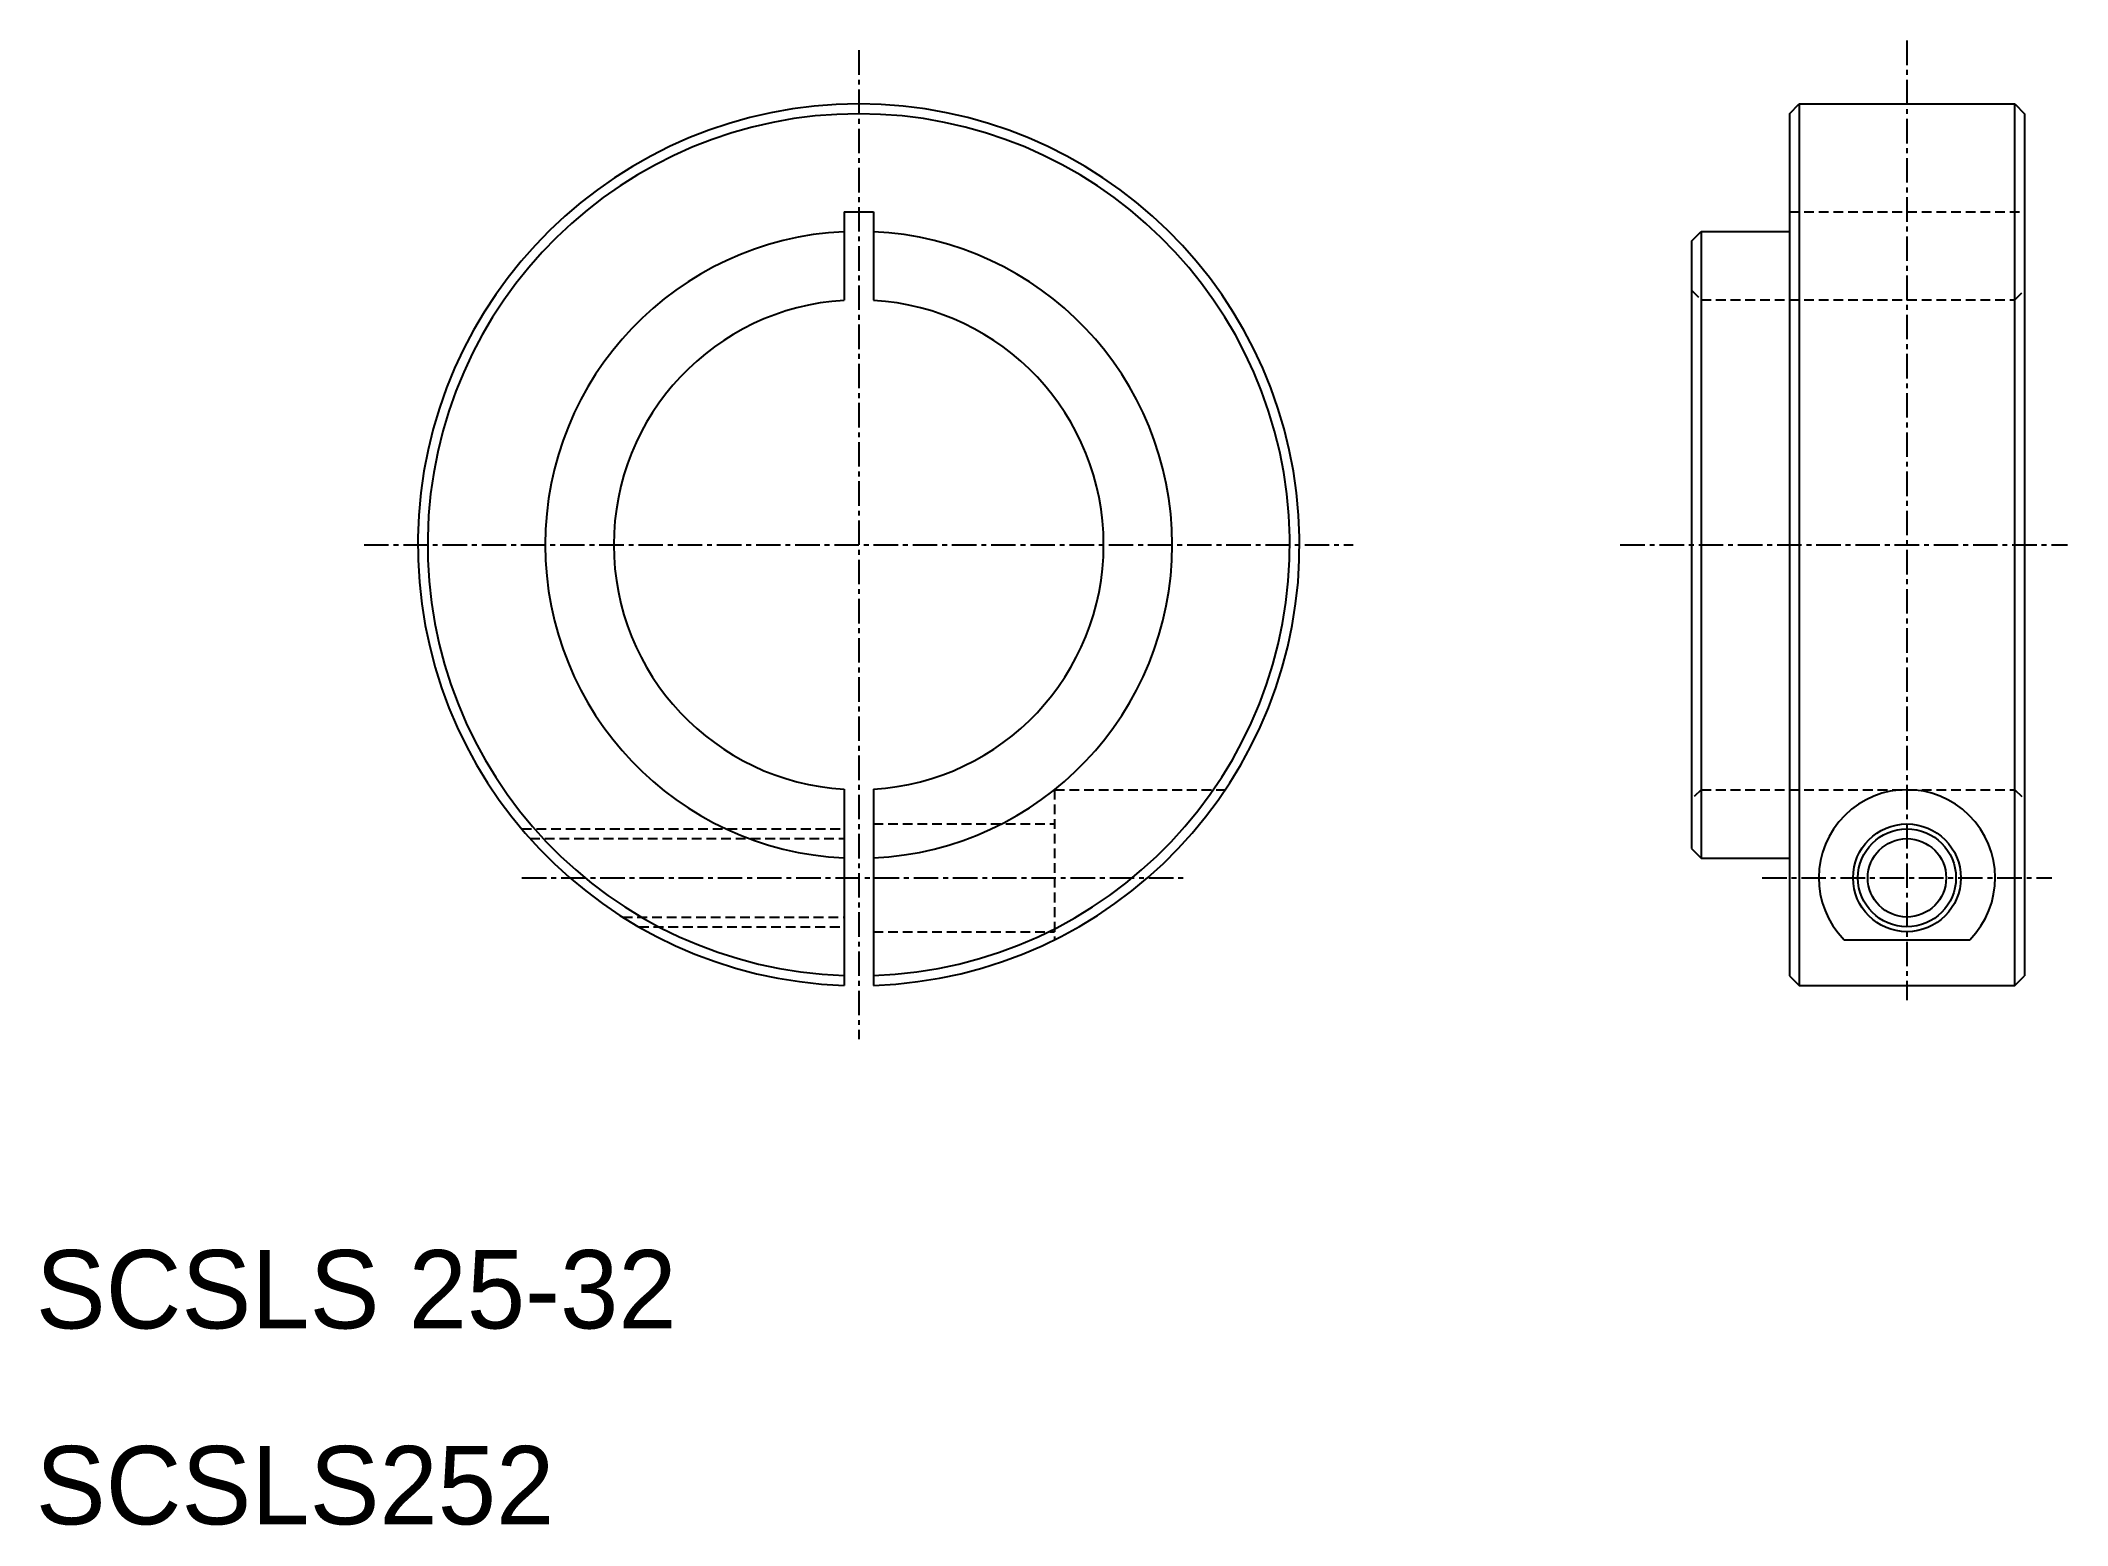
# Model space of a CAD drawing. Extents: x 10 to 114, y 10 to 86.
import ezdxf

# ---------------------------------------------------------------- set-up
doc = ezdxf.new("R2010")
doc.units = 0
doc.linetypes.add('CENTER', pattern=[2, 1.25, -0.25, 0.25, -0.25])
doc.linetypes.add('DASHED', pattern=[0.75, 0.5, -0.25])
doc.layers.get('0').update_dxf_attribs({"linetype": 'CONTINUOUS'})
doc.layers.add('CENTER', color=1, linetype='CENTER')

msp = doc.modelspace()

# ---------------------------------------------------------------- linework, layer by layer
at = {"color": 7, "linetype": 'CONTINUOUS'}
for p, q in [((99.5, 82), (100, 82.5)), ((99.5, 82), (99.5, 38)), ((100, 82.5), (100, 37.5)), ((100, 82.5), (111, 82.5)), ((111, 37.5), (111, 82.5)), ((111, 82.5), (111.5, 82)), ((111.5, 82), (111.5, 38)), ((51.25, 77), (51.25, 72.48)), ((51.25, 77), (52.75, 77)), ((52.75, 77), (52.75, 72.48)), ((94.5, 75.5), (95, 76)), ((95, 76), (95, 44)), ((95, 76), (99.5, 76)), ((94.5, 75.5), (94.5, 44.5)), ((99.5, 71), (99.5, 71)), ((99.5, 60), (99.5, 60)), ((51.25, 47.52), (51.25, 37.51)), ((52.75, 47.52), (52.75, 37.51)), ((94.5, 44.5), (95, 44)), ((95, 44), (99.5, 44)), ((102.29, 39.84), (108.71, 39.84)), ((99.5, 38), (100, 37.5)), ((100, 37.5), (111, 37.5)), ((111, 37.5), (111.5, 38))]:
    msp.add_line(p, q, dxfattribs=at)
at = {"color": 3, "linetype": 'DASHED'}
for p, q in [((99.5, 77), (111.5, 77)), ((94.5, 73), (95, 72.5)), ((95, 72.5), (111, 72.5)), ((111, 72.5), (111.5, 73)), ((62, 47.5), (62, 39.84)), ((62, 47.5), (70.71, 47.5)), ((95, 47.5), (94.5, 47)), ((95, 47.5), (111, 47.5)), ((111, 47.5), (111.5, 47)), ((52.75, 45.75), (62, 45.75)), ((34.8, 45.5), (51.25, 45.5)), ((35.23, 45), (51.25, 45)), ((39.95, 41), (51.25, 41)), ((40.78, 40.5), (51.25, 40.5)), ((52.75, 40.25), (62, 40.25))]:
    msp.add_line(p, q, dxfattribs=at)
at = {"color": 7, "linetype": 'CONTINUOUS'}
for radius in [2.75, 2]:
    msp.add_circle((105.5, 43), radius, dxfattribs=at)
at = {"color": 3}
msp.add_circle((105.5, 43), 2.5, dxfattribs=at)
at = {"color": 7, "linetype": 'CONTINUOUS'}
for centre, radius, start, end in [((52, 60), 22.5, 271.9102, 268.0898), ((52, 60), 22, 271.9536, 268.0464), ((52, 60), 16, 92.6867, 267.3133), ((52, 60), 16, 272.6867, 87.3133), ((52, 60), 12.5, 93.4398, 266.5602), ((52, 60), 12.5, 273.4398, 86.5602), ((105.5, 43), 4.5, 315.4723, 224.5277)]:
    msp.add_arc(centre, radius, start, end, dxfattribs=at)
at = {"layer": 'CENTER', "color": 1, "linetype": 'CENTER'}
for p, q in [((52, 85.24), (52, 34.76)), ((105.5, 85.74), (105.5, 36.76)), ((26.76, 60), (77.24, 60)), ((90.87, 60), (113.69, 60)), ((34.81, 43), (68.77, 43)), ((98.11, 43), (112.89, 43))]:
    msp.add_line(p, q, dxfattribs=at)

# ---------------------------------------------------------------- texts
at = {"color": 7, "linetype": 'CONTINUOUS'}
for s, p in [('SCSLS 25-32', (10, 20)), ('SCSLS252', (10, 10))]:
    msp.add_text(s, height=4, dxfattribs=at).set_placement(p)

doc.saveas('drawing.dxf')
